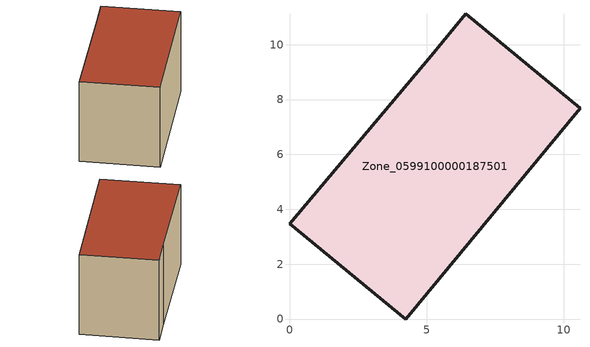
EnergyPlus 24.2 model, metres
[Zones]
Zone_0599100000187501
 floor ground (C_G): 0,3.48 5.16,9.59 6.43,11.12 10.59,7.68 4.24,0 z0
 wall outside (C_F): 5.16,9.59 0,3.48 4.24,0 10.59,7.68 6.43,11.12 5.16,9.59 z0:6.18
 roof outside (C_R): 4.24,0 10.59,7.68 6.43,11.12 5.16,9.59 0,3.48 z6.18
[BUILDING]
Pand.0599100000187501: North Axis=0; Terrain=City; Loads Convergence Tolerance Value=0.04; Temperature Convergence Tolerance Value=0.4; Solar Distribution=FullExterior; Maximum Number of Warmup Days=25; Minimum Number of Warmup Days=1
[Site:Location]
Rotterdam.The.Hague.AP_ZH_NLD Design_Conditions: Latitude=51.96; Longitude=4.45; Time Zone=1; Elevation=-4.5
[SITE:GROUNDTEMPERATURE:BUILDINGSURFACE]
18, 18, 18, 18, 18, 18, 18, 18, 18, 18, 18, 18
[MATERIAL] Thermal Absorptance=0.9; Solar Absorptance=0.7; Visible Absorptance=0.7
Name | Roughness | Thickness | Conductivity | Density | Specific Heat
G.TI.1946 | MediumSmooth | 0.15 | 1 | 540 | 1210
F.TI.1946 | Rough | 0.3 | 0.857143 | 1920 | 840
R.TI.1946 | MediumRough | 0.2 | 0.1 | 1500 | 1000
[CONSTRUCTION]
C_G: G.TI.1946
C_F: F.TI.1946
C_R: R.TI.1946
[ZONE]
Zone_0599100000187501: Type=1; Multiplier=1; Ceiling Height=Autocalculate; Volume=Autocalculate; Floor Area=autocalculate; Part of Total Floor Area=Yes
[ZONEINFILTRATION:DESIGNFLOWRATE]
Infil_Zone_0599100000187501: Zone or ZoneList or Space or SpaceList=Zone_0599100000187501; Schedule=AlwaysOn; Design Flow Rate Calculation Method=Flow/Area; Flow Rate per Floor Area=0.003; Constant Term Coefficient=1; Temperature Term Coefficient=0; Velocity Term Coefficient=0; Velocity Squared Term Coefficient=0
[HVACTEMPLATE:ZONE:IDEALLOADSAIRSYSTEM]
Zone_0599100000187501: Maximum Heating Supply Air Temperature=50; Minimum Cooling Supply Air Temperature=13; Maximum Heating Supply Air Humidity Ratio=0.0156; Minimum Cooling Supply Air Humidity Ratio=0.0077; Heating Limit=NoLimit; Cooling Limit=NoLimit; Dehumidification Control Type=ConstantSensibleHeatRatio; Cooling Sensible Heat Ratio=0.7; Dehumidification Setpoint=60; Humidification Control Type=None; Humidification Setpoint=30; Outdoor Air Method=None; Outdoor Air Flow Rate per Person=0.00944; Outdoor Air Flow Rate per Zone Floor Area=0; Outdoor Air Flow Rate per Zone=0; Demand Controlled Ventilation Type=None; Outdoor Air Economizer Type=NoEconomizer; Heat Recovery Type=None; Sensible Heat Recovery Effectiveness=0.7; Latent Heat Recovery Effectiveness=0.65
[ZONECONTROL:THERMOSTAT]
ThermostatControl_Zone_0599100000187501: Zone or ZoneList=Zone_0599100000187501; Control Type Schedule=DualSetpointControlType; Control 1=Thermostat_Zone_0599100000187501; Temperature Difference Between Cutout And Setpoint=0
[THERMOSTATSETPOINT:DUALSETPOINT]
Thermostat_Zone_0599100000187501: Heating Setpoint Temperature Schedule=HeatingSetpoint_Zone_0599100000187501; Cooling Setpoint Temperature Schedule=CoolingSetpoint_Zone_0599100000187501
[SCHEDULE:COMPACT]
HeatingSetpoint_Zone_0599100000187501: Through: 12/31, For: AllDays, Until: 24:00, 21
CoolingSetpoint_Zone_0599100000187501: Through: 12/31, For: AllDays, Until: 24:00, 24
DualSetpointControlType: Through: 12/31, For: AllDays, Until: 24:00, 4
AlwaysOn: Through: 12/31, For: AllDays, Until: 24:00, 1
